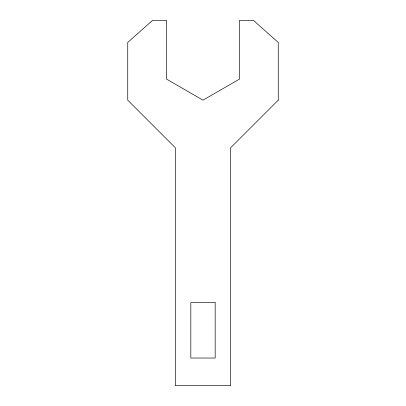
<?xml version="1.0" encoding="UTF-8"?>
<svg xmlns="http://www.w3.org/2000/svg" width="406" height="406" viewBox="0 0 406 406"><rect width="100%" height="100%" fill="white"/><g stroke="black" fill="none" stroke-linecap="round" stroke-linejoin="round"><path stroke-width="0.61" d="M278.257 100.16L230.669 147.748L230.669 385.7L175.331 385.7L175.331 147.748L127.743 100.16L127.743 42.437L152.641 20.3L166.475 20.3L166.475 79.074L203 100.16L239.525 79.074L239.525 20.3L253.359 20.3L278.257 42.437L278.257 100.16M215.175 302.693L190.825 302.693L190.825 358.031L215.175 358.031L215.175 302.693"/></g></svg>
